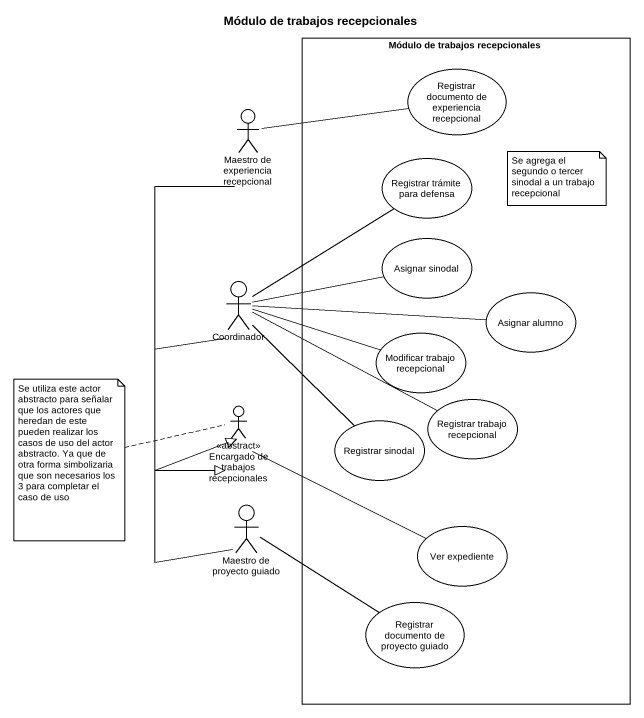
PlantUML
@startuml
title Módulo de trabajos recepcionales
rectangle "Módulo de trabajos recepcionales" as Módulo_de_trabajos {
  usecase "Registrar documento de experiencia recepcional" as Registrar_documento_de
  usecase "Registrar trámite para defensa" as Registrar_trámite_para
  usecase "Asignar sinodal" as Asignar_sinodal
  usecase "Asignar alumno" as Asignar_alumno
  usecase "Modificar trabajo recepcional" as Modificar_trabajo
  usecase "Registrar sinodal" as Registrar_sinodal
  usecase "Registrar trabajo recepcional" as Registrar_trabajo
  usecase "Ver expediente" as Ver_expediente
  usecase "Registrar documento de proyecto guiado" as Registrar_documento_de_2
}
actor "Maestro de experiencia recepcional" as Maestro_de_experiencia
actor Coordinador
actor "Encargado de trabajos recepcionales" as Encargado_de_trabajos <<abstract>>
actor "Maestro de proyecto guiado" as Maestro_de_proyecto_guiado
Maestro_de_experiencia -right- Registrar_documento_de
Maestro_de_experiencia --|> Encargado_de_trabajos
Asignar_sinodal -left- Coordinador
Coordinador -up- Registrar_trámite_para
Coordinador -right- Modificar_trabajo
Coordinador --|> Encargado_de_trabajos
Asignar_alumno -left- Coordinador
Encargado_de_trabajos -right- Ver_expediente
Registrar_sinodal -up- Coordinador
Registrar_trabajo -left- Coordinador
Maestro_de_proyecto_guiado -up-|> Encargado_de_trabajos
Maestro_de_proyecto_guiado -right- Registrar_documento_de_2
note as N1
  Se agrega el segundo o tercer sinodal a un trabajo recepcional
end note
note left of Encargado_de_trabajos : Se utiliza este actor abstracto para señalar que los actores que heredan de este pueden realizar los casos de uso del actor abstracto. Ya que de otra forma simbolizaria que son necesarios los 3 para completar el caso de uso
@enduml
